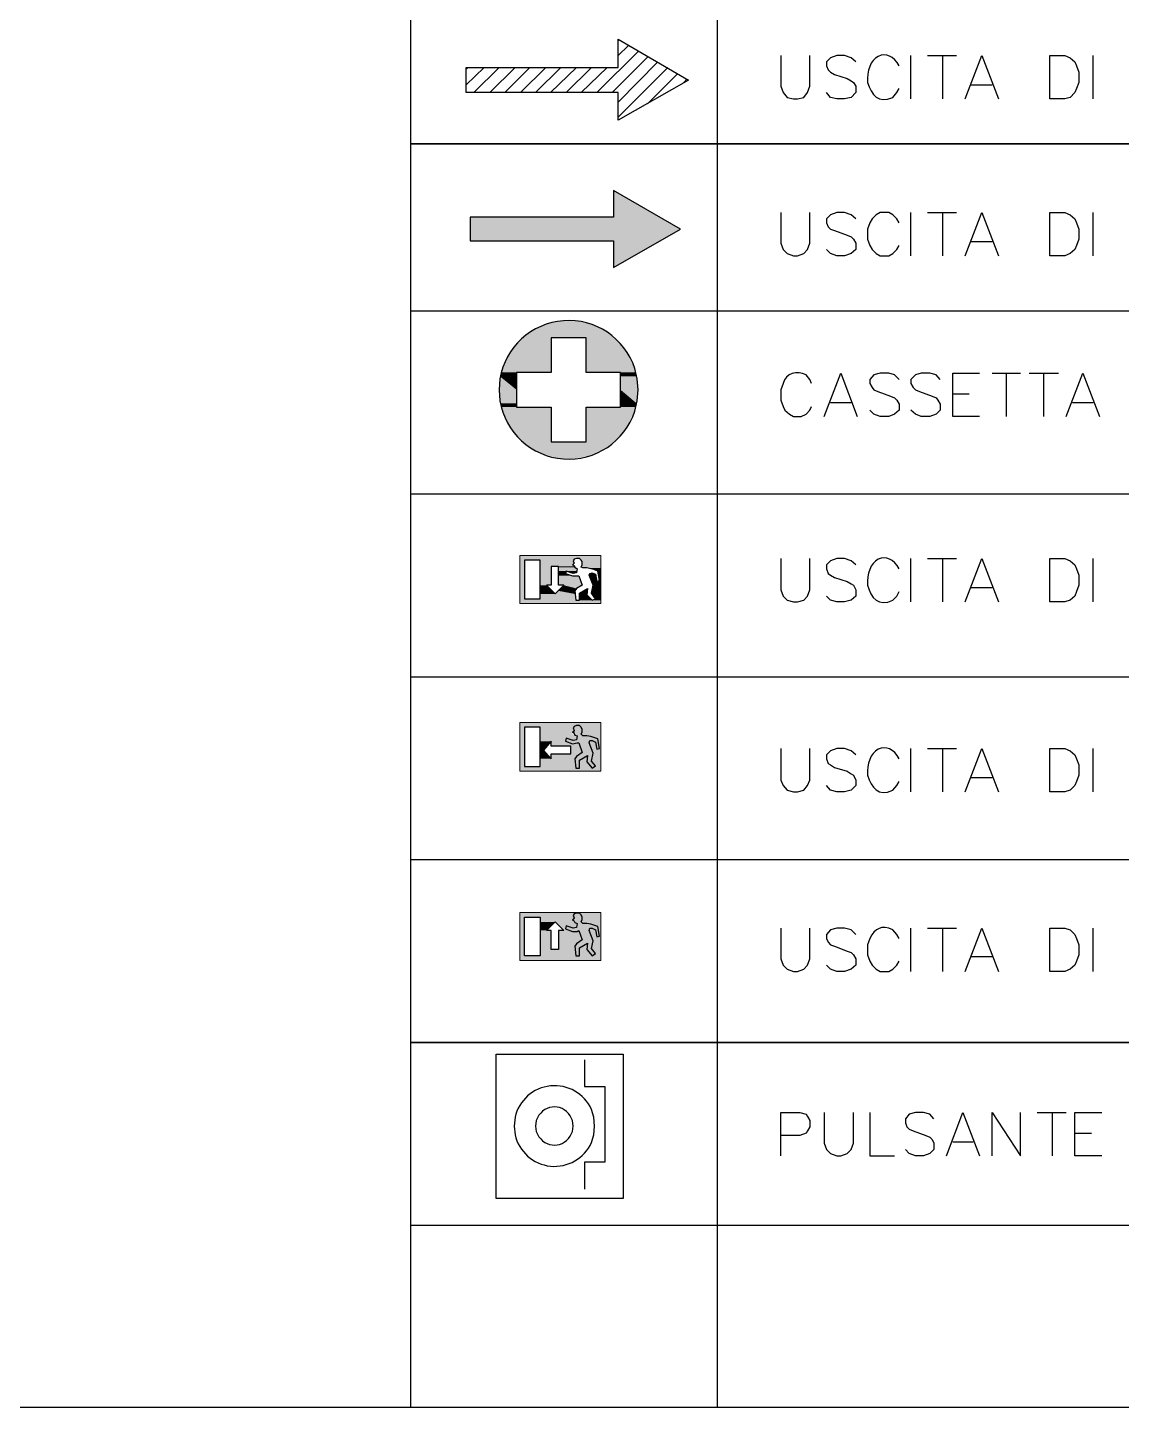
# Model space of a CAD drawing. Header units: millimetres. Extents: x 2592 to 5194, y 1172 to 2359.
# Drawn here: x 2599.788 to 2600.943, y 1172.363 to 1173.822 of the extents above; entities that cross this region are included whole.
import ezdxf

# ---------------------------------------------------------------- set-up
doc = ezdxf.new("R2010")
doc.units = ezdxf.units.MM
doc.layers.add('PDF _Geometria', color=7, linetype='Continuous')
doc.layers.add('PDF _Riempimenti solidi', color=3, linetype='Continuous')

msp = doc.modelspace()

# ---------------------------------------------------------------- linework, layer by layer
at = {"layer": 'PDF _Geometria', "lineweight": 25}
for points in [[(2592.0973, 1188.8915), (2602.0219, 1188.8915), (2602.0219, 1172.3632), (2592.0973, 1172.3632)], [(2602.0219, 1172.3632), (2600.1928, 1172.3632), (2600.1928, 1174.9849), (2602.0219, 1174.9849)], [(2600.5169, 1172.3632), (2600.5169, 1174.8832)], [(2600.5836, 1173.7924), (2600.5836, 1173.7599), (2600.5861, 1173.7532), (2600.5903, 1173.7482), (2600.5969, 1173.7465), (2600.6011, 1173.7465), (2600.6078, 1173.7482), (2600.6119, 1173.7532), (2600.6144, 1173.7599), (2600.6144, 1173.7924)], [(2600.6628, 1173.7857), (2600.6578, 1173.7899), (2600.6511, 1173.7924), (2600.6428, 1173.7924), (2600.6361, 1173.7899), (2600.6319, 1173.7857), (2600.6319, 1173.7815), (2600.6336, 1173.7774), (2600.6361, 1173.7749), (2600.6403, 1173.7724), (2600.6536, 1173.7682), (2600.6578, 1173.7657), (2600.6603, 1173.764), (2600.6628, 1173.7599), (2600.6628, 1173.7532), (2600.6578, 1173.7482), (2600.6511, 1173.7465), (2600.6428, 1173.7465), (2600.6361, 1173.7482), (2600.6319, 1173.7532)], [(2600.7211, 1173.7465), (2600.7211, 1173.7924)], [(2600.7386, 1173.7924), (2600.7694, 1173.7924)], [(2600.7544, 1173.7924), (2600.7544, 1173.7465)], [(2600.7786, 1173.7465), (2600.7961, 1173.7924), (2600.8136, 1173.7465)], [(2600.9136, 1173.7465), (2600.9136, 1173.7924)], [(2600.7019, 1173.7482), (2600.7061, 1173.7532), (2600.7086, 1173.7574)], [(2600.7844, 1173.7615), (2600.8069, 1173.7615)], [(2600.5836, 1173.6265), (2600.5836, 1173.594), (2600.5861, 1173.5874), (2600.5903, 1173.5832), (2600.5969, 1173.5807), (2600.6011, 1173.5807), (2600.6078, 1173.5832), (2600.6119, 1173.5874), (2600.6144, 1173.594), (2600.6144, 1173.6265)], [(2600.6628, 1173.6199), (2600.6578, 1173.624), (2600.6511, 1173.6265), (2600.6428, 1173.6265), (2600.6361, 1173.624), (2600.6319, 1173.6199), (2600.6319, 1173.6157), (2600.6336, 1173.6115), (2600.6361, 1173.609), (2600.6403, 1173.6074), (2600.6536, 1173.6024), (2600.6578, 1173.6007), (2600.6603, 1173.5982), (2600.6628, 1173.594), (2600.6628, 1173.5874), (2600.6578, 1173.5832), (2600.6511, 1173.5807), (2600.6428, 1173.5807), (2600.6361, 1173.5832), (2600.6319, 1173.5874)], [(2600.7086, 1173.6157), (2600.7061, 1173.6199), (2600.7019, 1173.624), (2600.6978, 1173.6265), (2600.6886, 1173.6265), (2600.6844, 1173.624), (2600.6803, 1173.6199), (2600.6778, 1173.6157), (2600.6753, 1173.609), (2600.6753, 1173.5982), (2600.6778, 1173.5915), (2600.6803, 1173.5874), (2600.6844, 1173.5832), (2600.6886, 1173.5807), (2600.6978, 1173.5807), (2600.7019, 1173.5832), (2600.7061, 1173.5874), (2600.7086, 1173.5915)], [(2600.7211, 1173.5807), (2600.7211, 1173.6265)], [(2600.7386, 1173.6265), (2600.7694, 1173.6265)], [(2600.7544, 1173.6265), (2600.7544, 1173.5807)], [(2600.7786, 1173.5807), (2600.7961, 1173.6265), (2600.8136, 1173.5807)], [(2600.9136, 1173.5807), (2600.9136, 1173.6265)], [(2600.7844, 1173.5957), (2600.8069, 1173.5957)], [(2600.1928, 1173.5224), (2602.0219, 1173.5224)], [(2600.6161, 1173.4457), (2600.6144, 1173.4499), (2600.6103, 1173.4549)], [(2600.6294, 1173.4107), (2600.6469, 1173.4565), (2600.6644, 1173.4107)], [(2600.7086, 1173.4499), (2600.7036, 1173.4549), (2600.6978, 1173.4565), (2600.6886, 1173.4565), (2600.6819, 1173.4549), (2600.6778, 1173.4499), (2600.6778, 1173.4457), (2600.6803, 1173.4415), (2600.6819, 1173.439), (2600.6861, 1173.4374), (2600.6994, 1173.4324), (2600.7036, 1173.4307), (2600.7061, 1173.4282), (2600.7086, 1173.424), (2600.7086, 1173.4174), (2600.7036, 1173.4132), (2600.6978, 1173.4107), (2600.6886, 1173.4107), (2600.6819, 1173.4132), (2600.6778, 1173.4174)], [(2600.7519, 1173.4499), (2600.7478, 1173.4549), (2600.7411, 1173.4565), (2600.7319, 1173.4565), (2600.7261, 1173.4549), (2600.7211, 1173.4499), (2600.7211, 1173.4457), (2600.7236, 1173.4415), (2600.7261, 1173.439), (2600.7303, 1173.4374), (2600.7436, 1173.4324), (2600.7478, 1173.4307), (2600.7494, 1173.4282), (2600.7519, 1173.424), (2600.7519, 1173.4174), (2600.7478, 1173.4132), (2600.7411, 1173.4107), (2600.7319, 1173.4107), (2600.7261, 1173.4132), (2600.7211, 1173.4174)], [(2600.7936, 1173.4107), (2600.7653, 1173.4107), (2600.7653, 1173.4565), (2600.7936, 1173.4565)], [(2600.8069, 1173.4565), (2600.8369, 1173.4565)], [(2600.8219, 1173.4565), (2600.8219, 1173.4107)], [(2600.8461, 1173.4565), (2600.8769, 1173.4565)], [(2600.8611, 1173.4565), (2600.8611, 1173.4107)], [(2600.8853, 1173.4107), (2600.9028, 1173.4565), (2600.9203, 1173.4107)], [(2600.5861, 1173.4457), (2600.5836, 1173.439), (2600.5836, 1173.4282), (2600.5861, 1173.4215), (2600.5878, 1173.4174), (2600.5928, 1173.4132), (2600.5969, 1173.4107), (2600.6053, 1173.4107), (2600.6103, 1173.4132), (2600.6144, 1173.4174), (2600.6161, 1173.4215)], [(2600.7653, 1173.4349), (2600.7828, 1173.4349)], [(2600.6361, 1173.4257), (2600.6578, 1173.4257)], [(2600.8919, 1173.4257), (2600.9136, 1173.4257)], [(2600.1928, 1173.329), (2602.0219, 1173.329)], [(2600.5836, 1173.2607), (2600.5836, 1173.2274), (2600.5861, 1173.2207), (2600.5903, 1173.2165), (2600.5969, 1173.2149), (2600.6011, 1173.2149), (2600.6078, 1173.2165), (2600.6119, 1173.2207), (2600.6144, 1173.2274), (2600.6144, 1173.2607)], [(2600.6628, 1173.254), (2600.6578, 1173.2582), (2600.6511, 1173.2607), (2600.6428, 1173.2607), (2600.6361, 1173.2582), (2600.6319, 1173.254), (2600.6319, 1173.2499), (2600.6336, 1173.2449), (2600.6361, 1173.2432), (2600.6403, 1173.2407), (2600.6536, 1173.2365), (2600.6578, 1173.234), (2600.6603, 1173.2324), (2600.6628, 1173.2274), (2600.6628, 1173.2207), (2600.6578, 1173.2165), (2600.6511, 1173.2149), (2600.6428, 1173.2149), (2600.6361, 1173.2165), (2600.6319, 1173.2207)], [(2600.7211, 1173.2149), (2600.7211, 1173.2607)], [(2600.7386, 1173.2607), (2600.7694, 1173.2607)], [(2600.7544, 1173.2607), (2600.7544, 1173.2149)], [(2600.7786, 1173.2149), (2600.7961, 1173.2607), (2600.8136, 1173.2149)], [(2600.9136, 1173.2149), (2600.9136, 1173.2607)], [(2600.7844, 1173.2299), (2600.8069, 1173.2299)], [(2600.7019, 1173.2165), (2600.7061, 1173.2207), (2600.7086, 1173.2257)], [(2600.1928, 1173.1357), (2602.0219, 1173.1357)], [(2600.5836, 1173.0599), (2600.5836, 1173.0265), (2600.5861, 1173.0207), (2600.5903, 1173.0157), (2600.5969, 1173.014), (2600.6011, 1173.014), (2600.6078, 1173.0157), (2600.6119, 1173.0207), (2600.6144, 1173.0265), (2600.6144, 1173.0599)], [(2600.6628, 1173.0532), (2600.6578, 1173.0574), (2600.6511, 1173.0599), (2600.6428, 1173.0599), (2600.6361, 1173.0574), (2600.6319, 1173.0532), (2600.6319, 1173.049), (2600.6336, 1173.044), (2600.6361, 1173.0424), (2600.6403, 1173.0399), (2600.6536, 1173.0357), (2600.6578, 1173.0332), (2600.6603, 1173.0315), (2600.6628, 1173.0265), (2600.6628, 1173.0207), (2600.6578, 1173.0157), (2600.6511, 1173.014), (2600.6428, 1173.014), (2600.6361, 1173.0157), (2600.6319, 1173.0207)], [(2600.7211, 1173.014), (2600.7211, 1173.0599)], [(2600.7386, 1173.0599), (2600.7694, 1173.0599)], [(2600.7544, 1173.0599), (2600.7544, 1173.014)], [(2600.7786, 1173.014), (2600.7961, 1173.0599), (2600.8136, 1173.014)], [(2600.9136, 1173.014), (2600.9136, 1173.0599)], [(2600.7019, 1173.0157), (2600.7061, 1173.0207), (2600.7086, 1173.0249)], [(2600.7844, 1173.029), (2600.8069, 1173.029)], [(2600.1928, 1172.9424), (2602.0219, 1172.9424)], [(2600.5836, 1172.8699), (2600.5836, 1172.8374), (2600.5861, 1172.8307), (2600.5903, 1172.8265), (2600.5969, 1172.824), (2600.6011, 1172.824), (2600.6078, 1172.8265), (2600.6119, 1172.8307), (2600.6144, 1172.8374), (2600.6144, 1172.8699)], [(2600.6628, 1172.8632), (2600.6578, 1172.8682), (2600.6511, 1172.8699), (2600.6428, 1172.8699), (2600.6361, 1172.8682), (2600.6319, 1172.8632), (2600.6319, 1172.859), (2600.6336, 1172.8549), (2600.6361, 1172.8524), (2600.6403, 1172.8507), (2600.6536, 1172.8457), (2600.6578, 1172.844), (2600.6603, 1172.8415), (2600.6628, 1172.8374), (2600.6628, 1172.8307), (2600.6578, 1172.8265), (2600.6511, 1172.824), (2600.6428, 1172.824), (2600.6361, 1172.8265), (2600.6319, 1172.8307)], [(2600.7086, 1172.859), (2600.7061, 1172.8632), (2600.7019, 1172.8682)], [(2600.7211, 1172.824), (2600.7211, 1172.8699)], [(2600.7386, 1172.8699), (2600.7694, 1172.8699)], [(2600.7544, 1172.8699), (2600.7544, 1172.824)], [(2600.7786, 1172.824), (2600.7961, 1172.8699), (2600.8136, 1172.824)], [(2600.9136, 1172.824), (2600.9136, 1172.8699)], [(2600.6778, 1172.859), (2600.6753, 1172.8524), (2600.6753, 1172.8415), (2600.6778, 1172.8349), (2600.6803, 1172.8307), (2600.6844, 1172.8265), (2600.6886, 1172.824), (2600.6978, 1172.824), (2600.7019, 1172.8265), (2600.7061, 1172.8307), (2600.7086, 1172.8349)], [(2600.7844, 1172.8399), (2600.8069, 1172.8399)], [(2600.5836, 1172.629), (2600.5836, 1172.6749), (2600.6036, 1172.6749), (2600.6103, 1172.6732), (2600.6119, 1172.6707), (2600.6144, 1172.6665), (2600.6144, 1172.6599), (2600.6119, 1172.6557), (2600.6103, 1172.6532), (2600.6036, 1172.6507), (2600.5836, 1172.6507)], [(2600.6294, 1172.6749), (2600.6294, 1172.6424), (2600.6319, 1172.6357), (2600.6361, 1172.6315), (2600.6428, 1172.629), (2600.6469, 1172.629), (2600.6536, 1172.6315), (2600.6578, 1172.6357), (2600.6603, 1172.6424), (2600.6603, 1172.6749)], [(2600.6778, 1172.6749), (2600.6778, 1172.629), (2600.7036, 1172.629)], [(2600.7453, 1172.6682), (2600.7411, 1172.6732), (2600.7344, 1172.6749), (2600.7261, 1172.6749), (2600.7194, 1172.6732), (2600.7153, 1172.6682), (2600.7153, 1172.664), (2600.7169, 1172.6599), (2600.7194, 1172.6574), (2600.7236, 1172.6557), (2600.7369, 1172.6507), (2600.7411, 1172.649), (2600.7436, 1172.6465), (2600.7453, 1172.6424), (2600.7453, 1172.6357), (2600.7411, 1172.6315), (2600.7344, 1172.629), (2600.7261, 1172.629), (2600.7194, 1172.6315), (2600.7153, 1172.6357)], [(2600.7586, 1172.629), (2600.7761, 1172.6749), (2600.7936, 1172.629)], [(2600.8069, 1172.629), (2600.8069, 1172.6749), (2600.8369, 1172.629), (2600.8369, 1172.6749)], [(2600.8544, 1172.6749), (2600.8853, 1172.6749)], [(2600.8703, 1172.6749), (2600.8703, 1172.629)], [(2600.9228, 1172.629), (2600.8944, 1172.629), (2600.8944, 1172.6749), (2600.9228, 1172.6749)], [(2600.8944, 1172.6532), (2600.9119, 1172.6532)], [(2600.7653, 1172.644), (2600.7869, 1172.644)], [(2600.1928, 1172.5557), (2602.0219, 1172.5557)]]:
    msp.add_lwpolyline(points, dxfattribs=at)
at = {"layer": 'PDF _Geometria', "color": 3, "lineweight": 25}
for points in [[(2600.4119, 1173.7532), (2600.2511, 1173.7532), (2600.2511, 1173.7799), (2600.4119, 1173.7799), (2600.4119, 1173.8099), (2600.4861, 1173.7665), (2600.4119, 1173.724)], [(2600.4069, 1173.6215), (2600.2553, 1173.6215), (2600.2553, 1173.5965), (2600.4069, 1173.5965), (2600.4069, 1173.5682), (2600.4778, 1173.609), (2600.4069, 1173.6499)], [(2600.3411, 1173.4574), (2600.3044, 1173.4574), (2600.3044, 1173.4207), (2600.3411, 1173.4207), (2600.3411, 1173.384), (2600.3778, 1173.384), (2600.3778, 1173.4207), (2600.4144, 1173.4207), (2600.4144, 1173.4574), (2600.3778, 1173.4574), (2600.3778, 1173.494), (2600.3411, 1173.494)], [(2600.3128, 1173.2182), (2600.3294, 1173.2182), (2600.3294, 1173.259), (2600.3128, 1173.259)], [(2600.3686, 1173.2499), (2600.3678, 1173.2457), (2600.3644, 1173.2449), (2600.3569, 1173.2474), (2600.3561, 1173.2449), (2600.3636, 1173.2424), (2600.3703, 1173.2424), (2600.3736, 1173.2324), (2600.3678, 1173.229), (2600.3661, 1173.2265), (2600.3669, 1173.2165), (2600.3711, 1173.2165), (2600.3711, 1173.224), (2600.3794, 1173.229), (2600.3786, 1173.2224), (2600.3844, 1173.2165), (2600.3878, 1173.2182), (2600.3836, 1173.224), (2600.3853, 1173.2324), (2600.3811, 1173.2432), (2600.3819, 1173.2449), (2600.3844, 1173.2457), (2600.3878, 1173.244), (2600.3894, 1173.2365), (2600.3919, 1173.2374), (2600.3903, 1173.2474), (2600.3861, 1173.249), (2600.3828, 1173.2499), (2600.3786, 1173.2507), (2600.3744, 1173.2507), (2600.3728, 1173.2515), (2600.3736, 1173.254), (2600.3736, 1173.2574), (2600.3728, 1173.259), (2600.3711, 1173.2607), (2600.3678, 1173.2607), (2600.3653, 1173.2599), (2600.3644, 1173.2582), (2600.3653, 1173.2557), (2600.3636, 1173.254), (2600.3644, 1173.254), (2600.3653, 1173.2532), (2600.3661, 1173.2515)], [(2600.3361, 1173.2324), (2600.3453, 1173.2232), (2600.3544, 1173.2324), (2600.3486, 1173.2324), (2600.3486, 1173.2524), (2600.3411, 1173.2524), (2600.3411, 1173.2324)], [(2600.3686, 1173.0732), (2600.3678, 1173.069), (2600.3644, 1173.0682), (2600.3569, 1173.0707), (2600.3561, 1173.0674), (2600.3636, 1173.0649), (2600.3686, 1173.0657), (2600.3703, 1173.0657), (2600.3736, 1173.0557), (2600.3678, 1173.0515), (2600.3661, 1173.049), (2600.3669, 1173.039), (2600.3711, 1173.039), (2600.3711, 1173.0474), (2600.3794, 1173.0524), (2600.3786, 1173.0457), (2600.3844, 1173.039), (2600.3878, 1173.0415), (2600.3836, 1173.0465), (2600.3853, 1173.0549), (2600.3811, 1173.0657), (2600.3819, 1173.0682), (2600.3844, 1173.0682), (2600.3878, 1173.0665), (2600.3894, 1173.059), (2600.3919, 1173.0599), (2600.3903, 1173.0699), (2600.3861, 1173.0715), (2600.3828, 1173.0724), (2600.3786, 1173.0732), (2600.3744, 1173.0732), (2600.3728, 1173.0749), (2600.3736, 1173.0774), (2600.3736, 1173.0799), (2600.3728, 1173.0824), (2600.3711, 1173.084), (2600.3678, 1173.084), (2600.3653, 1173.0832), (2600.3644, 1173.0815), (2600.3653, 1173.079), (2600.3636, 1173.0765), (2600.3644, 1173.0774), (2600.3653, 1173.0757), (2600.3661, 1173.074)], [(2600.3128, 1173.0407), (2600.3294, 1173.0407), (2600.3294, 1173.0824), (2600.3128, 1173.0824)], [(2600.3411, 1173.0674), (2600.3328, 1173.0582), (2600.3411, 1173.049), (2600.3411, 1173.054), (2600.3619, 1173.054), (2600.3619, 1173.0624), (2600.3411, 1173.0624)], [(2600.3128, 1172.8815), (2600.3294, 1172.8815), (2600.3294, 1172.8407), (2600.3128, 1172.8407)], [(2600.3686, 1172.8749), (2600.3678, 1172.8707), (2600.3644, 1172.8699), (2600.3569, 1172.8724), (2600.3561, 1172.869), (2600.3636, 1172.8665), (2600.3686, 1172.8665), (2600.3703, 1172.8674), (2600.3736, 1172.8574), (2600.3678, 1172.8532), (2600.3661, 1172.8507), (2600.3669, 1172.8407), (2600.3711, 1172.8407), (2600.3711, 1172.849), (2600.3794, 1172.854), (2600.3786, 1172.8474), (2600.3844, 1172.8407), (2600.3878, 1172.8432), (2600.3836, 1172.8482), (2600.3853, 1172.8565), (2600.3811, 1172.8674), (2600.3819, 1172.8699), (2600.3844, 1172.8699), (2600.3878, 1172.8682), (2600.3894, 1172.8607), (2600.3919, 1172.8615), (2600.3903, 1172.8715), (2600.3861, 1172.8732), (2600.3828, 1172.874), (2600.3786, 1172.8749), (2600.3744, 1172.8749), (2600.3728, 1172.8765), (2600.3736, 1172.879), (2600.3736, 1172.8815), (2600.3728, 1172.884), (2600.3711, 1172.8857), (2600.3678, 1172.8857), (2600.3653, 1172.8849), (2600.3644, 1172.8832), (2600.3653, 1172.8807), (2600.3636, 1172.8782), (2600.3644, 1172.8782), (2600.3653, 1172.8774), (2600.3661, 1172.8757)], [(2600.3361, 1172.8674), (2600.3453, 1172.8765), (2600.3544, 1172.8674), (2600.3486, 1172.8674), (2600.3486, 1172.8474), (2600.3411, 1172.8474), (2600.3411, 1172.8674)]]:
    msp.add_lwpolyline(points, close=True, dxfattribs=at)
for points in [[(2600.4119, 1173.8082), (2600.4128, 1173.809)], [(2600.4119, 1173.7924), (2600.4228, 1173.8032)], [(2600.3894, 1173.7532), (2600.4336, 1173.7974)], [(2600.4053, 1173.7532), (2600.4436, 1173.7915)], [(2600.4119, 1173.7432), (2600.4536, 1173.7857)], [(2600.2511, 1173.7615), (2600.2703, 1173.7799)], [(2600.2511, 1173.7782), (2600.2536, 1173.7799)], [(2600.2594, 1173.7532), (2600.2861, 1173.7799)], [(2600.2761, 1173.7532), (2600.3028, 1173.7799)], [(2600.2919, 1173.7532), (2600.3186, 1173.7799)], [(2600.3086, 1173.7532), (2600.3353, 1173.7799)], [(2600.3244, 1173.7532), (2600.3511, 1173.7799)], [(2600.3403, 1173.7532), (2600.3678, 1173.7799)], [(2600.3569, 1173.7532), (2600.3836, 1173.7799)], [(2600.3728, 1173.7532), (2600.4003, 1173.7799)], [(2600.4119, 1173.7274), (2600.4644, 1173.7799)], [(2600.4428, 1173.7415), (2600.4744, 1173.7732)], [(2600.4811, 1173.764), (2600.4844, 1173.7674)]]:
    msp.add_lwpolyline(points, dxfattribs=at)
at = {"layer": 'PDF _Geometria', "lineweight": 25}
for points in [[(2600.8678, 1173.7465), (2600.8678, 1173.7924), (2600.8836, 1173.7924), (2600.8894, 1173.7899), (2600.8944, 1173.7857), (2600.8961, 1173.7815), (2600.8986, 1173.7749), (2600.8986, 1173.764), (2600.8961, 1173.7574), (2600.8944, 1173.7532), (2600.8894, 1173.7482), (2600.8836, 1173.7465)], [(2602.0219, 1173.699), (2600.1928, 1173.699)], [(2600.8678, 1173.5807), (2600.8678, 1173.6265), (2600.8836, 1173.6265), (2600.8894, 1173.624), (2600.8944, 1173.6199), (2600.8961, 1173.6157), (2600.8986, 1173.609), (2600.8986, 1173.5982), (2600.8961, 1173.5915), (2600.8944, 1173.5874), (2600.8894, 1173.5832), (2600.8836, 1173.5807)], [(2600.8678, 1173.2149), (2600.8678, 1173.2607), (2600.8836, 1173.2607), (2600.8894, 1173.2582), (2600.8944, 1173.254), (2600.8961, 1173.2499), (2600.8986, 1173.2432), (2600.8986, 1173.2324), (2600.8961, 1173.2257), (2600.8944, 1173.2207), (2600.8894, 1173.2165), (2600.8836, 1173.2149)], [(2600.8678, 1173.014), (2600.8678, 1173.0599), (2600.8836, 1173.0599), (2600.8894, 1173.0574), (2600.8944, 1173.0532), (2600.8961, 1173.049), (2600.8986, 1173.0424), (2600.8986, 1173.0315), (2600.8961, 1173.0249), (2600.8944, 1173.0207), (2600.8894, 1173.0157), (2600.8836, 1173.014)], [(2600.8678, 1172.824), (2600.8678, 1172.8699), (2600.8836, 1172.8699), (2600.8894, 1172.8682), (2600.8944, 1172.8632), (2600.8961, 1172.859), (2600.8986, 1172.8524), (2600.8986, 1172.8415), (2600.8961, 1172.8349), (2600.8944, 1172.8307), (2600.8894, 1172.8265), (2600.8836, 1172.824)], [(2602.0219, 1172.749), (2600.1928, 1172.749)]]:
    msp.add_lwpolyline(points, close=True, dxfattribs=at)
at = {"layer": 'PDF _Geometria', "color": 3, "lineweight": 0}
for points in [[(2600.2553, 1173.5965), (2600.4069, 1173.5965), (2600.4069, 1173.5682), (2600.4778, 1173.609), (2600.4069, 1173.6499), (2600.4069, 1173.6215), (2600.2553, 1173.6215)], [(2600.3078, 1173.264), (2600.3936, 1173.264), (2600.3936, 1173.2132), (2600.3078, 1173.2132)], [(2600.3078, 1173.0874), (2600.3936, 1173.0874), (2600.3936, 1173.0357), (2600.3078, 1173.0357)], [(2600.3078, 1172.8357), (2600.3936, 1172.8357), (2600.3936, 1172.8865), (2600.3078, 1172.8865)]]:
    msp.add_lwpolyline(points, close=True, dxfattribs=at)
at = {"layer": 'PDF _Geometria', "color": 3, "lineweight": 25}
msp.add_lwpolyline([(2600.4294, 1173.4165), (2600.4319, 1173.4274), (2600.4328, 1173.439), (2600.4319, 1173.4507), (2600.4294, 1173.4615, 0.785487), (2600.2869, 1173.4507), (2600.2861, 1173.439), (2600.2869, 1173.4274, 0.78556)], format="xyb", close=True, dxfattribs=at)
at = {"layer": 'PDF _Geometria', "color": 1, "lineweight": 25}
msp.add_lwpolyline([(2600.4169, 1172.7365), (2600.4169, 1172.584), (2600.2828, 1172.584), (2600.2828, 1172.7365)], close=True, dxfattribs=at)
for points in [[(2600.3761, 1172.7307), (2600.3761, 1172.7024), (2600.3978, 1172.7024), (2600.3978, 1172.6224), (2600.3761, 1172.6224), (2600.3761, 1172.594)], [(2600.3253, 1172.6665), (2600.3244, 1172.6607), (2600.3253, 1172.6549)], [(2600.3611, 1172.6499), (2600.3636, 1172.6549), (2600.3644, 1172.6607), (2600.3636, 1172.6665), (2600.3611, 1172.6715)]]:
    msp.add_lwpolyline(points, dxfattribs=at)
msp.add_lwpolyline([(2600.3836, 1172.6432), (2600.3861, 1172.6515), (2600.3869, 1172.6607), (2600.3861, 1172.6699), (2600.3836, 1172.6782, 0.719456), (2600.3028, 1172.6699), (2600.3019, 1172.6607), (2600.3028, 1172.6515, 0.719443)], format="xyb", close=True, dxfattribs=at)
at = {"layer": 'PDF _Geometria', "lineweight": 25}
for centre in [(2600.6936, 1173.7667), (2600.6936, 1173.235), (2600.6936, 1173.0342)]:
    msp.add_ellipse(centre, major_axis=(-0.0014, 0.0264), ratio=0.700429, start_param=5.272501, end_param=7.916104, dxfattribs=at)
for points in [[(2600.6753, 1173.764), (2600.6795, 1173.7508), (2600.6864, 1173.7411), (2600.7019, 1173.7482)], [(2600.6103, 1173.4549), (2600.6007, 1173.4593), (2600.589, 1173.457), (2600.5861, 1173.4457)], [(2600.6753, 1173.2324), (2600.6789, 1173.2187), (2600.6867, 1173.2097), (2600.7019, 1173.2165)], [(2600.6753, 1173.0315), (2600.6795, 1173.0183), (2600.6864, 1173.0086), (2600.7019, 1173.0157)], [(2600.7019, 1172.8682), (2600.6904, 1172.8735), (2600.6828, 1172.8698), (2600.6778, 1172.859)]]:
    msp.add_open_spline(points, degree=3, dxfattribs=at)
at = {"layer": 'PDF _Geometria', "color": 1, "lineweight": 25}
for points in [[(2600.3611, 1172.6715), (2600.352, 1172.686), (2600.3309, 1172.6833), (2600.3253, 1172.6665)], [(2600.3253, 1172.6549), (2600.3309, 1172.6382), (2600.352, 1172.6355), (2600.3611, 1172.6499)]]:
    msp.add_open_spline(points, degree=3, dxfattribs=at)
at = {"layer": 'PDF _Riempimenti solidi', "lineweight": 0, "transparency": 33554559}
for points in [[(2600.4069, 1173.6499), (2600.4553, 1173.6215), (2600.4069, 1173.6215)], [(2600.2553, 1173.6215), (2600.4778, 1173.609), (2600.2553, 1173.609)], [(2600.2553, 1173.6215), (2600.4553, 1173.6215), (2600.4778, 1173.609)], [(2600.2553, 1173.609), (2600.4553, 1173.5965), (2600.2553, 1173.5965)], [(2600.2553, 1173.609), (2600.4778, 1173.609), (2600.4553, 1173.5965)], [(2600.4069, 1173.5965), (2600.4553, 1173.5965), (2600.4069, 1173.5682)], [(2600.3078, 1173.264), (2600.3936, 1173.2607), (2600.3078, 1173.2607)], [(2600.3078, 1173.264), (2600.3936, 1173.264), (2600.3936, 1173.2607)], [(2600.3078, 1173.2607), (2600.3653, 1173.2599), (2600.3078, 1173.2599)], [(2600.3078, 1173.2607), (2600.3678, 1173.2607), (2600.3653, 1173.2599)], [(2600.3078, 1173.2599), (2600.3653, 1173.259), (2600.3078, 1173.259)], [(2600.3078, 1173.2599), (2600.3653, 1173.2599), (2600.3653, 1173.259)], [(2600.3078, 1173.259), (2600.3128, 1173.2182), (2600.3078, 1173.2182)], [(2600.3078, 1173.259), (2600.3128, 1173.259), (2600.3128, 1173.2182)], [(2600.3294, 1173.259), (2600.3644, 1173.2582), (2600.3294, 1173.2582)], [(2600.3294, 1173.259), (2600.3653, 1173.259), (2600.3644, 1173.2582)], [(2600.3294, 1173.2582), (2600.3653, 1173.2557), (2600.3294, 1173.2557)], [(2600.3294, 1173.2582), (2600.3644, 1173.2582), (2600.3653, 1173.2557)], [(2600.3711, 1173.2607), (2600.3936, 1173.259), (2600.3728, 1173.259)], [(2600.3711, 1173.2607), (2600.3936, 1173.2607), (2600.3936, 1173.259)], [(2600.3728, 1173.259), (2600.3936, 1173.2574), (2600.3736, 1173.2574)], [(2600.3728, 1173.259), (2600.3936, 1173.259), (2600.3936, 1173.2574)], [(2600.3294, 1173.2557), (2600.3636, 1173.254), (2600.3294, 1173.254)], [(2600.3294, 1173.2557), (2600.3653, 1173.2557), (2600.3636, 1173.254)], [(2600.3294, 1173.254), (2600.3653, 1173.2532), (2600.3294, 1173.2532)], [(2600.3294, 1173.254), (2600.3644, 1173.254), (2600.3653, 1173.2532)], [(2600.3294, 1173.2532), (2600.3653, 1173.2524), (2600.3294, 1173.2524)], [(2600.3294, 1173.2532), (2600.3653, 1173.2532), (2600.3653, 1173.2524)], [(2600.3294, 1173.2524), (2600.3411, 1173.2324), (2600.3294, 1173.2324)], [(2600.3294, 1173.2524), (2600.3411, 1173.2524), (2600.3411, 1173.2324)], [(2600.3486, 1173.2524), (2600.3661, 1173.2515), (2600.3486, 1173.2515)], [(2600.3486, 1173.2524), (2600.3653, 1173.2524), (2600.3661, 1173.2515)], [(2600.3486, 1173.2515), (2600.3686, 1173.2499), (2600.3486, 1173.2499)], [(2600.3486, 1173.2515), (2600.3661, 1173.2515), (2600.3686, 1173.2499)], [(2600.3486, 1173.2499), (2600.3678, 1173.2474), (2600.3486, 1173.2474)], [(2600.3486, 1173.2499), (2600.3686, 1173.2499), (2600.3678, 1173.2474)], [(2600.3486, 1173.2474), (2600.3561, 1173.2449), (2600.3486, 1173.2449)], [(2600.3486, 1173.2474), (2600.3569, 1173.2474), (2600.3561, 1173.2449)], [(2600.3486, 1173.2449), (2600.3636, 1173.2424), (2600.3486, 1173.2424)], [(2600.3486, 1173.2449), (2600.3561, 1173.2449), (2600.3636, 1173.2424)], [(2600.3569, 1173.2474), (2600.3678, 1173.2457), (2600.3619, 1173.2457)], [(2600.3569, 1173.2474), (2600.3678, 1173.2474), (2600.3678, 1173.2457)], [(2600.3636, 1173.2457), (2600.3661, 1173.2457), (2600.3644, 1173.2449)], [(2600.3736, 1173.254), (2600.3936, 1173.2515), (2600.3728, 1173.2515)], [(2600.3728, 1173.2515), (2600.3936, 1173.2507), (2600.3736, 1173.2507)], [(2600.3728, 1173.2515), (2600.3936, 1173.2515), (2600.3936, 1173.2507)], [(2600.3736, 1173.2574), (2600.3936, 1173.254), (2600.3736, 1173.254)], [(2600.3736, 1173.2574), (2600.3936, 1173.2574), (2600.3936, 1173.254)], [(2600.3736, 1173.254), (2600.3936, 1173.254), (2600.3936, 1173.2515)], [(2600.3794, 1173.2507), (2600.3936, 1173.2499), (2600.3828, 1173.2499)], [(2600.3794, 1173.2507), (2600.3936, 1173.2507), (2600.3936, 1173.2499)], [(2600.3819, 1173.244), (2600.3878, 1173.2432), (2600.3811, 1173.2432)], [(2600.3844, 1173.2457), (2600.3844, 1173.2449), (2600.3819, 1173.2449)], [(2600.3819, 1173.2449), (2600.3878, 1173.244), (2600.3819, 1173.244)], [(2600.3819, 1173.2449), (2600.3844, 1173.2449), (2600.3878, 1173.244)], [(2600.3819, 1173.244), (2600.3878, 1173.244), (2600.3878, 1173.2432)], [(2600.3828, 1173.2499), (2600.3936, 1173.249), (2600.3861, 1173.249)], [(2600.3828, 1173.2499), (2600.3936, 1173.2499), (2600.3936, 1173.249)], [(2600.3861, 1173.249), (2600.3936, 1173.2474), (2600.3903, 1173.2474)], [(2600.3861, 1173.249), (2600.3936, 1173.249), (2600.3936, 1173.2474)], [(2600.3903, 1173.2474), (2600.3936, 1173.2374), (2600.3919, 1173.2374)], [(2600.3903, 1173.2474), (2600.3936, 1173.2474), (2600.3936, 1173.2374)], [(2600.3294, 1173.2324), (2600.3453, 1173.2232), (2600.3294, 1173.2232)], [(2600.3294, 1173.2324), (2600.3361, 1173.2324), (2600.3453, 1173.2232)], [(2600.3486, 1173.2424), (2600.3736, 1173.2324), (2600.3486, 1173.2324)], [(2600.3486, 1173.2424), (2600.3703, 1173.2424), (2600.3736, 1173.2324)], [(2600.3511, 1173.229), (2600.3661, 1173.2265), (2600.3486, 1173.2265)], [(2600.3544, 1173.2324), (2600.3678, 1173.229), (2600.3511, 1173.229)], [(2600.3511, 1173.229), (2600.3678, 1173.229), (2600.3661, 1173.2265)], [(2600.3544, 1173.2324), (2600.3728, 1173.2324), (2600.3678, 1173.229)], [(2600.3786, 1173.229), (2600.3786, 1173.224), (2600.3711, 1173.224)], [(2600.3786, 1173.229), (2600.3794, 1173.229), (2600.3786, 1173.224)], [(2600.3811, 1173.2432), (2600.3894, 1173.2365), (2600.3844, 1173.2365)], [(2600.3811, 1173.2432), (2600.3878, 1173.2432), (2600.3894, 1173.2365)], [(2600.3853, 1173.2324), (2600.3936, 1173.224), (2600.3836, 1173.224)], [(2600.3844, 1173.2365), (2600.3936, 1173.2324), (2600.3853, 1173.2324)], [(2600.3844, 1173.2365), (2600.3936, 1173.2365), (2600.3936, 1173.2324)], [(2600.3853, 1173.2324), (2600.3936, 1173.2324), (2600.3936, 1173.224)], [(2600.3919, 1173.2374), (2600.3936, 1173.2365), (2600.3894, 1173.2365)], [(2600.3919, 1173.2374), (2600.3936, 1173.2374), (2600.3936, 1173.2365)], [(2600.3078, 1173.2182), (2600.3669, 1173.2165), (2600.3078, 1173.2165)], [(2600.3078, 1173.2182), (2600.3669, 1173.2182), (2600.3669, 1173.2165)], [(2600.3078, 1173.2165), (2600.3936, 1173.2132), (2600.3078, 1173.2132)], [(2600.3078, 1173.2165), (2600.3936, 1173.2165), (2600.3936, 1173.2132)], [(2600.3294, 1173.2232), (2600.3669, 1173.2182), (2600.3294, 1173.2182)], [(2600.3294, 1173.2232), (2600.3661, 1173.2232), (2600.3669, 1173.2182)], [(2600.3486, 1173.2265), (2600.3661, 1173.2232), (2600.3453, 1173.2232)], [(2600.3486, 1173.2265), (2600.3661, 1173.2265), (2600.3661, 1173.2232)], [(2600.3711, 1173.224), (2600.3786, 1173.2224), (2600.3711, 1173.2224)], [(2600.3711, 1173.224), (2600.3786, 1173.224), (2600.3786, 1173.2224)], [(2600.3711, 1173.2224), (2600.3844, 1173.2165), (2600.3711, 1173.2165)], [(2600.3711, 1173.2224), (2600.3786, 1173.2224), (2600.3844, 1173.2165)], [(2600.3836, 1173.224), (2600.3936, 1173.2182), (2600.3878, 1173.2182)], [(2600.3836, 1173.224), (2600.3936, 1173.224), (2600.3936, 1173.2182)], [(2600.3878, 1173.2182), (2600.3936, 1173.2165), (2600.3844, 1173.2165)], [(2600.3878, 1173.2182), (2600.3936, 1173.2182), (2600.3936, 1173.2165)], [(2600.3078, 1172.8865), (2600.3936, 1172.8815), (2600.3078, 1172.8815)], [(2600.3078, 1172.8865), (2600.3936, 1172.8865), (2600.3936, 1172.8815)], [(2600.3078, 1172.8815), (2600.3128, 1172.8407), (2600.3078, 1172.8407)], [(2600.3078, 1172.8815), (2600.3128, 1172.8815), (2600.3128, 1172.8407)], [(2600.3294, 1172.8815), (2600.3936, 1172.8765), (2600.3294, 1172.8765)], [(2600.3294, 1172.8815), (2600.3936, 1172.8815), (2600.3936, 1172.8765)], [(2600.3294, 1172.8765), (2600.3361, 1172.8674), (2600.3294, 1172.8674)], [(2600.3294, 1172.8765), (2600.3453, 1172.8765), (2600.3361, 1172.8674)], [(2600.3294, 1172.8674), (2600.3411, 1172.8474), (2600.3294, 1172.8474)], [(2600.3294, 1172.8674), (2600.3411, 1172.8674), (2600.3411, 1172.8474)], [(2600.3453, 1172.8765), (2600.3936, 1172.8674), (2600.3544, 1172.8674)], [(2600.3453, 1172.8765), (2600.3936, 1172.8765), (2600.3936, 1172.8674)], [(2600.3486, 1172.8674), (2600.3936, 1172.8474), (2600.3486, 1172.8474)], [(2600.3486, 1172.8674), (2600.3936, 1172.8674), (2600.3936, 1172.8474)], [(2600.3078, 1172.8407), (2600.3936, 1172.8357), (2600.3078, 1172.8357)], [(2600.3078, 1172.8407), (2600.3936, 1172.8407), (2600.3936, 1172.8357)], [(2600.3294, 1172.8474), (2600.3936, 1172.8407), (2600.3294, 1172.8407)], [(2600.3294, 1172.8474), (2600.3936, 1172.8474), (2600.3936, 1172.8407)]]:
    msp.add_solid(points, dxfattribs=at)
at = {"layer": 'PDF _Riempimenti solidi', "lineweight": 25, "transparency": 33554559}
for points in [[(2600.3394, 1173.5099), (2600.3919, 1173.5049), (2600.3261, 1173.5049)], [(2600.3528, 1173.5124), (2600.3794, 1173.5099), (2600.3394, 1173.5099)], [(2600.3394, 1173.5099), (2600.3794, 1173.5099), (2600.3919, 1173.5049)], [(2600.3528, 1173.5124), (2600.3661, 1173.5124), (2600.3794, 1173.5099)], [(2600.3111, 1173.494), (2600.3411, 1173.489), (2600.3053, 1173.489)], [(2600.3153, 1173.4982), (2600.4078, 1173.494), (2600.3111, 1173.494)], [(2600.3111, 1173.494), (2600.3411, 1173.494), (2600.3411, 1173.489)], [(2600.3261, 1173.5049), (2600.4036, 1173.4982), (2600.3153, 1173.4982)], [(2600.3153, 1173.4982), (2600.4036, 1173.4982), (2600.4078, 1173.494)], [(2600.3261, 1173.5049), (2600.3919, 1173.5049), (2600.4036, 1173.4982)], [(2600.3778, 1173.494), (2600.4136, 1173.489), (2600.3778, 1173.489)], [(2600.3778, 1173.494), (2600.4078, 1173.494), (2600.4136, 1173.489)], [(2600.2969, 1173.4782), (2600.3411, 1173.4657), (2600.2911, 1173.4657)], [(2600.3053, 1173.489), (2600.3411, 1173.4782), (2600.2969, 1173.4782)], [(2600.2969, 1173.4782), (2600.3411, 1173.4782), (2600.3411, 1173.4657)], [(2600.3053, 1173.489), (2600.3411, 1173.489), (2600.3411, 1173.4782)], [(2600.3778, 1173.489), (2600.4219, 1173.4782), (2600.3778, 1173.4782)], [(2600.3778, 1173.489), (2600.4136, 1173.489), (2600.4219, 1173.4782)], [(2600.3778, 1173.4782), (2600.4278, 1173.4657), (2600.3778, 1173.4657)], [(2600.3778, 1173.4782), (2600.4219, 1173.4782), (2600.4278, 1173.4657)], [(2600.2911, 1173.4657), (2600.3411, 1173.4574), (2600.2886, 1173.4574)], [(2600.2911, 1173.4657), (2600.3411, 1173.4657), (2600.3411, 1173.4574)], [(2600.3778, 1173.4657), (2600.4303, 1173.4574), (2600.3778, 1173.4574)], [(2600.3778, 1173.4657), (2600.4278, 1173.4657), (2600.4303, 1173.4574)], [(2600.2869, 1173.4532), (2600.3044, 1173.439), (2600.2861, 1173.439)], [(2600.2886, 1173.4574), (2600.3044, 1173.4532), (2600.2869, 1173.4532)], [(2600.2869, 1173.4532), (2600.3044, 1173.4532), (2600.3044, 1173.439)], [(2600.2886, 1173.4574), (2600.3044, 1173.4574), (2600.3044, 1173.4532)], [(2600.4144, 1173.4574), (2600.4311, 1173.4532), (2600.4144, 1173.4532)], [(2600.4144, 1173.4574), (2600.4303, 1173.4574), (2600.4311, 1173.4532)], [(2600.4144, 1173.4532), (2600.4328, 1173.439), (2600.4144, 1173.439)], [(2600.4144, 1173.4532), (2600.4311, 1173.4532), (2600.4328, 1173.439)], [(2600.2861, 1173.439), (2600.3044, 1173.4249), (2600.2869, 1173.4249)], [(2600.2861, 1173.439), (2600.3044, 1173.439), (2600.3044, 1173.4249)], [(2600.4144, 1173.439), (2600.4311, 1173.4249), (2600.4144, 1173.4249)], [(2600.4144, 1173.439), (2600.4328, 1173.439), (2600.4311, 1173.4249)], [(2600.2869, 1173.4249), (2600.3044, 1173.4207), (2600.2886, 1173.4207)], [(2600.2869, 1173.4249), (2600.3044, 1173.4249), (2600.3044, 1173.4207)], [(2600.2886, 1173.4207), (2600.3411, 1173.4115), (2600.2911, 1173.4115)], [(2600.2886, 1173.4207), (2600.3411, 1173.4207), (2600.3411, 1173.4115)], [(2600.3778, 1173.4207), (2600.4269, 1173.4115), (2600.3778, 1173.4115)], [(2600.3778, 1173.4207), (2600.4303, 1173.4207), (2600.4269, 1173.4115)], [(2600.4144, 1173.4249), (2600.4303, 1173.4207), (2600.4144, 1173.4207)], [(2600.4144, 1173.4249), (2600.4311, 1173.4249), (2600.4303, 1173.4207)], [(2600.2911, 1173.4115), (2600.3411, 1173.3982), (2600.2978, 1173.3982)], [(2600.2911, 1173.4115), (2600.3411, 1173.4115), (2600.3411, 1173.3982)], [(2600.3778, 1173.4115), (2600.4203, 1173.3982), (2600.3778, 1173.3982)], [(2600.3778, 1173.4115), (2600.4269, 1173.4115), (2600.4203, 1173.3982)], [(2600.2978, 1173.3982), (2600.3411, 1173.3874), (2600.3069, 1173.3874)], [(2600.2978, 1173.3982), (2600.3411, 1173.3982), (2600.3411, 1173.3874)], [(2600.3778, 1173.3982), (2600.4111, 1173.3874), (2600.3778, 1173.3874)], [(2600.3778, 1173.3982), (2600.4203, 1173.3982), (2600.4111, 1173.3874)], [(2600.3069, 1173.3874), (2600.3411, 1173.384), (2600.3111, 1173.384)], [(2600.3069, 1173.3874), (2600.3411, 1173.3874), (2600.3411, 1173.384)], [(2600.3111, 1173.384), (2600.4003, 1173.3782), (2600.3186, 1173.3782)], [(2600.3111, 1173.384), (2600.4069, 1173.384), (2600.4003, 1173.3782)], [(2600.3186, 1173.3782), (2600.3878, 1173.3715), (2600.3311, 1173.3715)], [(2600.3186, 1173.3782), (2600.4003, 1173.3782), (2600.3878, 1173.3715)], [(2600.3778, 1173.3874), (2600.4069, 1173.384), (2600.3778, 1173.384)], [(2600.3778, 1173.3874), (2600.4111, 1173.3874), (2600.4069, 1173.384)], [(2600.3311, 1173.3715), (2600.3736, 1173.3674), (2600.3453, 1173.3674)], [(2600.3311, 1173.3715), (2600.3878, 1173.3715), (2600.3736, 1173.3674)], [(2600.3453, 1173.3674), (2600.3736, 1173.3674), (2600.3594, 1173.3657)], [(2600.3078, 1173.0874), (2600.3936, 1173.0824), (2600.3078, 1173.0824)], [(2600.3078, 1173.0874), (2600.3936, 1173.0874), (2600.3936, 1173.0824)], [(2600.3078, 1173.0824), (2600.3128, 1173.0407), (2600.3078, 1173.0407)], [(2600.3078, 1173.0824), (2600.3128, 1173.0824), (2600.3128, 1173.0407)], [(2600.3294, 1173.0824), (2600.3936, 1173.0765), (2600.3294, 1173.0765)], [(2600.3294, 1173.0824), (2600.3936, 1173.0824), (2600.3936, 1173.0765)], [(2600.3294, 1173.0765), (2600.3636, 1173.0749), (2600.3294, 1173.0749)], [(2600.3294, 1173.0765), (2600.3619, 1173.0765), (2600.3636, 1173.0749)], [(2600.3294, 1173.0749), (2600.3653, 1173.074), (2600.3294, 1173.074)], [(2600.3294, 1173.0749), (2600.3636, 1173.0749), (2600.3653, 1173.074)], [(2600.3294, 1173.074), (2600.3936, 1173.0674), (2600.3294, 1173.0674)], [(2600.3294, 1173.074), (2600.3936, 1173.074), (2600.3936, 1173.0674)], [(2600.3644, 1173.0765), (2600.3936, 1173.0749), (2600.3653, 1173.0749)], [(2600.3644, 1173.0765), (2600.3936, 1173.0765), (2600.3936, 1173.0749)], [(2600.3653, 1173.0749), (2600.3936, 1173.074), (2600.3653, 1173.074)], [(2600.3653, 1173.0749), (2600.3936, 1173.0749), (2600.3936, 1173.074)], [(2600.3294, 1173.0674), (2600.3328, 1173.0582), (2600.3294, 1173.0582)], [(2600.3294, 1173.0674), (2600.3411, 1173.0674), (2600.3328, 1173.0582)], [(2600.3294, 1173.0582), (2600.3411, 1173.049), (2600.3294, 1173.049)], [(2600.3294, 1173.0582), (2600.3328, 1173.0582), (2600.3411, 1173.049)], [(2600.3411, 1173.0674), (2600.3936, 1173.0624), (2600.3411, 1173.0624)], [(2600.3411, 1173.0674), (2600.3936, 1173.0674), (2600.3936, 1173.0624)], [(2600.3411, 1173.054), (2600.3936, 1173.049), (2600.3411, 1173.049)], [(2600.3411, 1173.054), (2600.3936, 1173.054), (2600.3936, 1173.049)], [(2600.3619, 1173.0624), (2600.3936, 1173.054), (2600.3619, 1173.054)], [(2600.3619, 1173.0624), (2600.3936, 1173.0624), (2600.3936, 1173.054)], [(2600.3078, 1173.0407), (2600.3936, 1173.0357), (2600.3078, 1173.0357)], [(2600.3078, 1173.0407), (2600.3936, 1173.0407), (2600.3936, 1173.0357)], [(2600.3294, 1173.049), (2600.3936, 1173.0407), (2600.3294, 1173.0407)], [(2600.3294, 1173.049), (2600.3936, 1173.049), (2600.3936, 1173.0407)]]:
    msp.add_solid(points, dxfattribs=at)

doc.saveas('drawing.dxf')
